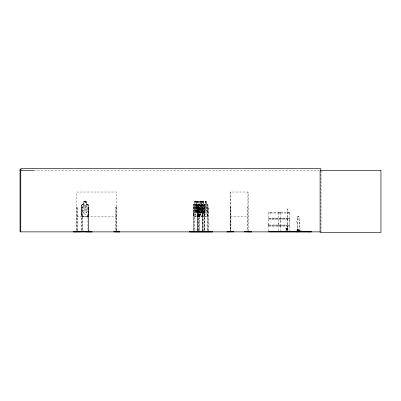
<?xml version="1.0" encoding="UTF-8"?>
<svg xmlns="http://www.w3.org/2000/svg" width="401" height="401" viewBox="0 0 401 401"><rect width="100%" height="100%" fill="white"/><g stroke="black" fill="none" stroke-linecap="round" stroke-linejoin="round"><path stroke-width="0.3" stroke-dasharray="2 1.5" d="M268.695 225.803L268.77 222.139M278.224 222.139L278.109 225.437M280.344 222.139L280.389 212.65M289.798 222.139L289.918 212.59M268.77 225.021L268.785 212.415M280.344 226.129L280.359 219.292M289.798 231.472L289.813 219.292L268.76 219.292M298.951 230.936L299.246 222.971A2.065 1.434 -90 0 0 298.951 219.718L298.951 217.487A1.033 0.717 -90 0 0 298.234 216.455A1.033 0.717 -90 0 0 297.517 217.487L297.517 219.718A2.065 1.434 -90 0 0 297.216 222.971L297.517 230.936M299.041 230.936L299.336 222.971A2.065 1.434 -90 0 0 299.041 219.718L299.041 217.487A1.033 0.717 -90 0 0 298.324 216.455L298.234 216.455M286.294 228.65C286.449 230.435 286.409 227.492 286.83 229.262C287.136 227.337 286.931 230.41 287.286 228.791M286.66 229.131L286.66 228.735M286.86 229.131L286.905 228.705M287.021 229.131L287.141 228.68M287.171 229.121L287.241 228.791M200.565 203.357L200.56 203.673M278.219 225.051L278.159 212.615M297.271 229.999C297.923 229.723 297.051 229.848 297.878 230.144M297.983 229.753C298.529 230.089 296.905 229.823 297.517 229.918C297.161 230.169 298.62 229.507 297.773 230.059M298.023 230.149C296.464 229.703 298.364 229.668 297.437 230.184M298.229 229.943C297.677 229.618 297.883 230.445 297.437 229.678M297.086 229.888L298.068 229.963M297.878 229.803L297.968 230.084L297.823 229.833M297.918 229.999L298.194 230.149L298.209 229.753M297.271 231.061L299.422 231.061M197.122 216.445L197.492 213.397M197.212 216.445L197.583 213.397L197.538 205.232L197.107 204.144M202.124 216.345L202.53 213.397L202.53 205.272L202.124 204.244M202.154 216.445L202.62 213.397M202.249 216.445L202.665 213.412M207.442 216.345L207.848 213.397M207.472 216.445L207.939 213.397L207.984 205.232L207.924 231.873M207.984 213.412L207.568 216.445L193.944 216.445L193.477 213.412L193.477 205.222L193.954 204.144L194.921 204.144M199.202 216.345L199.613 213.397L199.613 205.272L199.222 204.144M199.237 216.445L199.708 213.397L199.658 205.232L199.317 204.144M199.327 216.445L199.753 213.412L199.658 205.232M204.274 216.445L204.65 213.397M203.878 205.262L204.31 204.144L204.741 205.272L204.786 213.412L204.365 216.445L203.833 213.412L203.833 205.222L203.969 231.257M200.545 207.743L200.6 207.778M297.271 230.059L297.557 230.144L297.462 229.803M87.699 216.345L88.395 213.397L88.395 205.272L87.699 204.244M87.754 216.445L88.461 213.397L88.476 205.232L87.734 204.144M286.885 228.735L286.725 229.272M84.947 202.31L85.027 202.019L85.132 202.299M84.947 207.858L85.027 207.568L85.102 207.858M297.392 229.918L297.778 230.149L298.073 229.778M84.912 202.299L84.982 202.189M84.912 207.853L85.022 207.523L85.132 207.848M199.021 210.956L198.335 213.397L197.056 213.397L196.37 210.956L196.37 205.262L196.69 205.202L195.914 208.736C197.733 212.345 196.284 214.565 195.628 209.412C194.926 214.56 193.563 212.345 195.357 208.761C193.603 205.362 194.981 203.117 195.648 208.049L196.355 205.282L197.056 204.244L197.056 201.197M297.146 229.963L298.103 229.999M298.274 229.999L297.377 230.179M268.645 225.437L289.913 225.407M278.144 225.352L278.224 231.472M289.813 212.435L268.75 212.63M193.523 205.262L194.049 204.144M193.613 205.262L194.064 204.244M198.976 216.445L198.515 213.412L198.515 205.222L198.991 204.144M198.56 205.262L199.081 204.144M199.102 204.244L198.65 205.262L198.65 231.257M203.969 205.262L204.4 204.144M195.593 205.262L196.124 204.144M195.688 205.262L196.144 204.244L196.184 201.096M200.63 205.262L201.162 204.144M201.222 201.096C200.976 206.139 200.089 211.257 201.177 216.345M288.329 212.991L289.347 212.991M269.317 212.991L271.116 212.991M278.765 212.991L280.565 212.991M195.482 212.114L195.573 212.4L195.503 212.129M200.515 212.114L200.56 212.445L200.53 212.139M205.833 212.114L205.878 212.445L205.848 212.139M88.476 213.412L87.819 216.445L82.285 216.445L81.483 213.412L81.483 205.222L82.305 204.144L83.879 204.144M81.563 205.262L82.37 204.144M82.406 204.244L81.629 205.262L81.629 231.257M200.565 214.465L200.565 214.781M280.334 212.415L280.334 213.006M289.788 213.006L268.785 213.006M286.795 229.207L286.715 228.791M84.932 212.114L85.032 212.44L84.977 212.129M205.883 214.465L205.883 214.781L205.919 214.425M286.349 228.951L286.254 229.342L286.294 228.585M195.533 203.357L195.523 203.638M195.563 214.425L195.563 214.781M85.012 214.465L85.017 214.781M198.52 205.187L197.588 208.049C196.921 203.122 195.518 205.352 197.292 208.761C195.472 212.355 196.866 214.55 197.568 209.412C198.229 214.555 199.703 212.355 197.858 208.736L198.645 205.202L198.605 213.412L199.102 216.345M33.829 170.415L319.482 170.415M83.894 201.197L86.13 201.197M194.876 201.197L196.229 201.197M196.966 201.197L198.335 201.197M199.914 201.197L201.267 201.197L201.267 204.244M201.999 201.197L203.372 201.197M205.232 201.197L206.585 201.197M195.508 202.189L195.598 202.299M205.863 202.189L205.858 202.224M200.6 203.673L200.55 203.322L200.61 203.653M86.145 204.144L87.799 204.144L88.541 205.232L88.581 231.257M198.289 204.144L199.959 204.144M203.327 204.144L205.277 204.144L205.277 201.096M206.54 204.144L207.553 204.144L207.939 205.272M82.34 204.244L87.764 204.244M193.974 204.244L207.533 204.244M81.483 205.222L81.548 213.412L82.35 216.445M193.477 205.222L193.613 231.257M204.786 205.232L204.786 213.412M81.629 207.086L82.476 207.086L82.476 231.257M116.721 207.086L115.849 207.086L115.849 230.971M193.613 207.086L194.274 207.086L194.274 231.257M198.65 207.086L199.312 207.086L199.312 231.257M203.969 207.086L204.63 207.086L204.63 231.257M230.39 207.086L230.916 207.086L230.916 230.971M248.149 207.086L247.617 207.086L247.623 230.971M205.858 207.778L205.913 207.743M193.477 213.412L194.034 216.445M85.072 214.425L85.072 214.781L85.087 214.445M200.595 214.425L200.595 214.781L200.605 214.445M82.34 216.345L87.764 216.345M193.974 216.345L207.533 216.345M76.761 216.811L116.721 216.811M230.39 216.811L248.144 216.811M297.517 217.487L297.607 217.487A1.033 0.717 -90 0 1 298.324 216.455M268.76 218.144L289.798 218.179M268.68 218.54L289.913 218.565M289.893 218.896L268.695 218.961M297.517 219.718L297.607 217.487M297.216 222.971L297.311 222.971A2.065 1.434 -90 0 1 297.607 219.718M268.76 224.986L289.798 225.021M289.893 225.733L268.68 225.733L268.77 231.472M268.76 226.129L289.813 226.129M285.958 228.801L285.958 229.126M287.382 228.816L287.382 229.106M287.382 228.861L285.332 228.866L287.382 229.066M285.998 229.853L288.555 229.853L288.555 231.467M296.369 230.525L297.763 230.525M298.349 230.525L299.748 230.525L299.748 231.603M299.758 230.886L301.823 230.886L301.823 231.141M76.486 230.971L77.523 230.971M81.553 230.971L82.561 230.971M87.864 230.971L88.872 230.971M115.764 230.971L116.806 230.971M193.538 230.971L194.35 230.971M197.202 230.971L198.019 230.971M198.57 230.971L199.387 230.971M202.239 230.971L203.051 230.971M203.888 230.971L204.705 230.971M207.558 230.971L208.37 230.971M230.324 230.971L230.976 230.971M247.557 230.971L248.204 230.971M286.379 229.197L286.504 228.695L286.58 229.131M85.017 203.472L85.092 203.653M201.177 204.244L201.934 205.362L202.625 208.049C203.312 203.122 204.62 205.372 202.896 208.736C204.736 212.355 203.267 214.555 202.605 209.412L201.628 212.445L200.66 209.412C199.964 214.56 198.595 212.345 200.39 208.761C198.64 205.362 200.019 203.117 200.685 208.049C201.362 203.112 202.65 205.382 200.951 208.736C203.292 213.598 199.969 213.693 202.33 208.761L201.528 205.202L201.904 205.282L201.853 210.956L201.177 213.397L199.914 213.397L199.237 210.956L199.237 205.262L199.914 204.244L199.959 201.096M196.139 204.244L196.816 205.262L196.816 210.956L196.139 213.397L194.876 213.397L194.199 210.956L194.199 205.262L194.876 204.244L194.921 201.096M204.259 204.144L204.65 205.272M207.462 204.144L207.848 205.272M202.144 204.144L202.62 205.272M197.086 204.244L197.492 205.272M81.629 213.397L82.406 216.345M286.936 229.131L286.87 228.796M195.598 207.848L195.563 207.743M200.63 213.397L201.147 216.445M201.056 216.445L200.585 213.412L200.585 205.222L201.066 204.144L202.234 204.144L202.665 205.232L202.69 231.257M195.688 213.397L196.109 216.445M196.019 216.445L195.593 213.397L195.638 205.222M203.969 213.397L204.42 216.345M203.878 213.397L204.299 216.445M198.56 213.397L199.071 216.445M193.613 213.397L194.064 216.345M297.311 222.971L297.607 230.936M321.061 171.037L321.061 231.873M320.815 170.415L320.815 231.873M299.577 230.525L299.577 231.387M297.878 230.786L297.878 229.578L297.116 229.578L297.116 230.786M297.773 229.578L297.773 230.786M297.597 230.525L297.597 231.603M297.221 229.578L297.221 230.786M289.121 212.891L289.081 212.991M288.59 212.645L288.59 212.991M286.224 231.141L286.224 228.43L285.998 231.141M280.359 226.129L280.344 231.472M280.219 212.685L280.219 213.006M279.632 212.645L279.632 212.991M279.101 212.645L279.111 213.006M270.77 212.685L270.77 213.006M269.657 212.685L269.657 213.006M248.149 230.971L248.144 192.019L230.39 192.019L230.39 230.971M247.918 192.019L247.918 230.971M230.68 207.086L230.69 230.971M230.615 192.019L230.615 230.971M208.299 231.257L208.299 207.086L207.638 207.086L207.638 231.257M208.009 207.086L208.009 231.257M206.585 204.244L206.63 201.096L205.187 201.096L205.232 204.244L204.555 205.262L204.555 210.956L205.232 213.397L206.495 213.397L207.172 210.956L207.172 205.262L206.495 204.244L206.54 201.096M205.929 203.342L205.929 203.653M205.924 214.445L205.924 214.761M205.322 201.197L205.322 204.244M204.34 207.086L204.34 231.257M204.259 207.086L204.259 231.257M203.417 204.144L203.417 201.096L201.954 201.096L201.954 204.144M203.327 201.096L203.372 204.244L204.054 205.262L204.054 210.956L203.372 213.397L202.094 213.397L201.407 210.956L201.407 205.262L202.094 204.244L202.094 201.197M203.282 201.197L203.282 204.244M202.976 231.257L202.976 207.086L202.315 207.086L202.315 231.257M202.575 205.232L202.605 231.873M202.044 201.096L201.999 204.244M201.312 204.144L201.312 201.096L199.868 201.096L199.868 204.144M200.675 205.222L200.675 213.412M200.004 201.197L200.004 204.244M199.021 231.257L199.021 205.262L198.335 204.244L198.38 201.096L196.921 201.096L196.921 204.144M198.941 207.086L198.941 231.257M198.289 201.096L198.244 204.244M197.944 231.257L197.944 207.086L197.282 207.086L197.282 231.257M197.653 207.086L197.653 231.257M197.568 231.873L197.628 205.232L197.197 204.144L196.034 204.144L195.548 205.222L195.548 213.412M197.011 201.096L196.966 204.244M196.229 204.244L196.274 201.096L194.831 201.096L194.831 204.144M194.966 201.197L194.966 204.244M193.989 207.086L193.989 231.257M193.904 207.086L193.904 231.257M116.721 230.971L116.721 192.019L76.761 192.019L76.761 230.971M116.531 207.086L116.531 230.971M116.039 207.086L116.039 230.971M88.791 231.257L88.791 207.086L87.939 207.086L87.939 231.257M88.15 207.086L88.15 231.873M86.21 204.144L86.21 201.096L83.814 201.096L83.814 204.144M86.145 201.096L86.13 204.244M86.065 201.197L86.065 204.244L87.233 205.262L87.233 210.956L86.065 213.397L83.894 213.397L82.726 210.956L82.726 205.262L83.894 204.244L83.879 201.096M83.959 201.197L83.959 204.244M82.27 207.086L82.27 231.257M81.834 207.086L81.834 231.257M77.438 230.971L77.438 207.086L76.571 207.086L76.571 230.971M77.253 207.086L77.253 230.971M195.472 214.57L195.472 214.57M204.851 205.252L205.708 208.761C203.919 212.345 205.282 214.56 205.984 209.412C206.635 214.565 208.089 212.345 206.269 208.736C207.969 205.382 206.685 203.112 206.004 208.049L205.292 205.282L204.851 205.252M287.592 230.58L287.878 230.655L287.592 230.58M200.57 202.019L200.615 202.31L200.58 201.979M83.117 205.252L84.591 208.761C81.403 212.846 84.06 214.199 85.057 209.412C85.999 214.204 88.771 212.851 85.553 208.736C88.581 204.886 86.07 203.462 85.097 208.049L83.869 205.282L83.117 205.252M85.679 201.703L84.28 201.703L84.28 202.721L85.679 202.721L85.679 201.703M195.914 201.703L195.102 201.703L195.102 202.721L195.914 202.721L195.914 201.703M198.109 201.703L197.282 201.703L197.282 202.721L198.109 202.721L198.109 201.703M200.951 201.703L200.139 201.703L200.139 202.721L200.951 202.721L200.951 201.703M203.142 201.703L202.32 201.703L202.32 202.721L203.142 202.721L203.142 201.703M206.269 201.703L205.457 201.703L205.457 202.721L206.269 202.721L206.269 201.703M86.065 205.262L83.894 205.262L83.894 210.956L86.065 210.956L86.065 205.262M196.139 205.262L194.876 205.262L194.876 210.956L196.139 210.956L196.139 205.262M198.335 205.262L197.056 205.262L197.056 210.956L198.335 210.956L198.335 205.262M201.177 205.262L199.914 205.262L199.914 210.956L201.177 210.956L201.177 205.262M203.372 205.262L202.094 205.262L202.094 210.956L203.372 210.956L203.372 205.262M206.495 205.262L205.232 205.262L205.232 210.956L206.495 210.956L206.495 205.262M287.833 208.751L287.637 230.47L287.833 208.751M287.382 228.585L287.347 229.342L287.382 228.585"/><path stroke-width="0.6" d="M227.006 231.873L233.743 231.748L227.166 231.748M310.615 231.603C310.083 231.928 311.136 231.933 310.615 231.603L296.359 231.603L296.244 231.863M296.474 231.858L296.359 231.603M298.214 231.858L298.118 231.723M310.314 231.858L310.219 231.723M189.493 231.813L212.42 231.813M296.379 231.723L310.64 231.723M296.795 231.723L296.895 231.858M308.324 231.873L308.459 231.603L308.575 231.858M308.74 231.873L308.855 231.723M73.754 231.813L84.611 231.748L73.443 231.853M21.303 169.252L20.05 169.252L20.05 231.873L320.188 231.873M20.05 170.415L33.804 170.415M268.75 231.623L311.176 231.648M251.542 231.873L244.79 231.748L251.407 231.813M92.155 231.873L85.824 231.793L91.859 231.813M119.849 231.873L114.044 231.793L119.533 231.813M268.76 231.843L311.176 231.848M298.539 231.723L298.635 231.858M320.815 170.485L320.815 168.61L20.757 168.61L20.757 231.873M285.978 231.467L285.978 231.873M251.362 231.357L251.362 231.873M251.342 231.357L251.342 231.873M244.77 231.357L244.79 231.873M233.743 231.357L233.768 231.873M227.192 231.357L227.172 231.873M212.59 231.873L189.322 231.873M212.36 231.357L212.36 231.873M208.239 231.357L208.239 231.873M207.041 231.357L207.041 231.873M204.029 231.357L204.029 231.873M202.916 231.357L202.916 231.873M202.004 231.357L202.004 231.873M199.904 231.357L199.904 231.873M198.711 231.357L198.711 231.873M197.883 231.357L197.883 231.873M194.585 231.357L194.585 231.873M193.673 231.357L193.673 231.873M189.553 231.357L189.553 231.873M119.433 231.357L119.433 231.873M113.974 231.357L113.974 231.873M91.759 231.357L91.759 231.873M88.536 231.357L88.536 231.873M86.606 231.357L86.606 231.873M86.155 231.873L86.115 231.357L86.085 231.873M85.759 231.357L85.759 231.873M85.593 231.357L85.593 231.873M84.656 231.357L84.656 231.873M83.629 231.357L83.629 231.873M79.318 231.357L79.318 231.873M78.656 231.357L78.656 231.873M73.859 231.357L73.859 231.873M380.95 170.415L320.108 170.415L320.108 232.39L380.95 232.39L380.95 170.415M311.176 231.873L311.176 231.467L311.156 231.873"/></g></svg>
